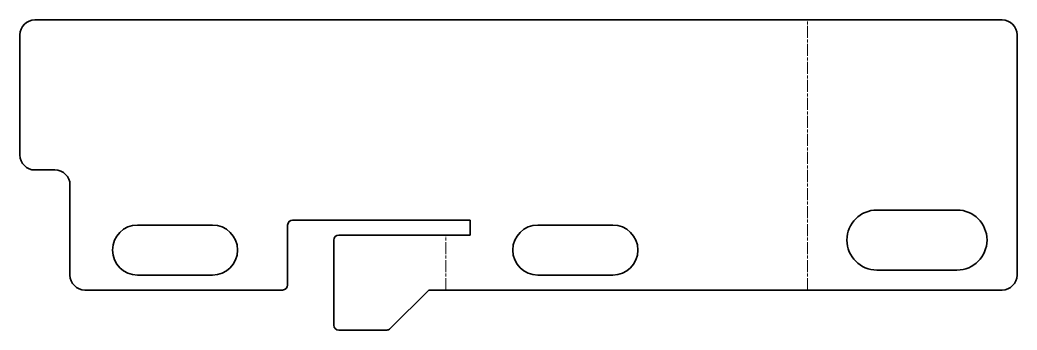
# Model space of a CAD drawing. Header units: millimetres. Extents: x 0 to 199, y 0 to 62.
import ezdxf

# ---------------------------------------------------------------- set-up
doc = ezdxf.new("R2010")
doc.units = ezdxf.units.MM
doc.linetypes.add('Chain', pattern=[13.68, 9.12, -1.14, 2.28, -1.14])
doc.layers.add('SIMUMAK Bend Centerline (ISO)', color=7, linetype='Chain', lineweight=9)
doc.layers.add('SIMUMAK Visible (ISO)', color=7, linetype='Continuous', lineweight=35)

# ---------------------------------------------------------------- blocks, each defined once
blk = doc.blocks.new('SIL-028-CSCI-01_Sheet_4_SIL-028-CSCI-01 (Desplegada)')
at = {"layer": 'SIMUMAK Bend Centerline (ISO)', "ltscale": 0.263158}
for p, q in [((57.75, -23), (57.75, 31)), ((-14.54, -23), (-14.54, -12))]:
    blk.add_line(p, q, dxfattribs=at)
at = {"layer": 'SIMUMAK Visible (ISO)'}
for p, q in [((-96.64, 31), (96.64, 31)), ((-99.64, 4), (-99.64, 28)), ((99.64, -20), (99.64, 28)), ((-96.64, 1), (-92.64, 1)), ((-89.64, -2), (-89.64, -20)), ((71.64, -7), (87.64, -7)), ((-45.14, -9), (-9.64, -9)), ((-9.64, -9), (-9.64, -12)), ((-76.14, -10), (-61.14, -10)), ((-46.14, -22), (-46.14, -10)), ((3.86, -10), (18.86, -10)), ((-36.93, -13), (-36.93, -30)), ((-35.93, -12), (-9.64, -12)), ((87.64, -19), (71.64, -19)), ((-61.14, -20), (-76.14, -20)), ((18.86, -20), (3.86, -20)), ((-86.64, -23), (-47.14, -23)), ((-25.64, -30.71), (-17.93, -23)), ((-17.93, -23), (96.64, -23)), ((-35.93, -31), (-26.34, -31))]:
    blk.add_line(p, q, dxfattribs=at)
at = {"layer": 'SIMUMAK Visible (ISO)', "extrusion": (0, 0, -1)}
for centre, radius, start, end in [((96.64, 28), 3, 360, 90), ((-96.64, 28), 3, 90, 180), ((96.64, 4), 3, 270, 0), ((-71.64, -13), 6, 270, 90), ((-87.64, -13), 6, 90, 270), ((76.14, -15), 5, 270, 90), ((61.14, -15), 5, 90, 270), ((-3.86, -15), 5, 270, 90), ((-18.86, -15), 5, 90, 270), ((35.93, -13), 1, 360, 90), ((86.64, -20), 3, 270, 360), ((-96.64, -20), 3, 180, 270), ((47.14, -22), 1, 180, 270), ((35.93, -30), 1, 270, 0), ((26.34, -30), 1, 225, 270)]:
    blk.add_arc(centre, radius, start, end, dxfattribs=at)
at = {"layer": 'SIMUMAK Visible (ISO)'}
for centre, radius, start, end in [((-92.64, -2), 3, 0, 90), ((-45.14, -10), 1, 90, 180)]:
    blk.add_arc(centre, radius, start, end, dxfattribs=at)

msp = doc.modelspace()

# ---------------------------------------------------------------- block references
msp.add_blockref('SIL-028-CSCI-01_Sheet_4_SIL-028-CSCI-01 (Desplegada)', (99.64, 31))

doc.saveas('drawing.dxf')
